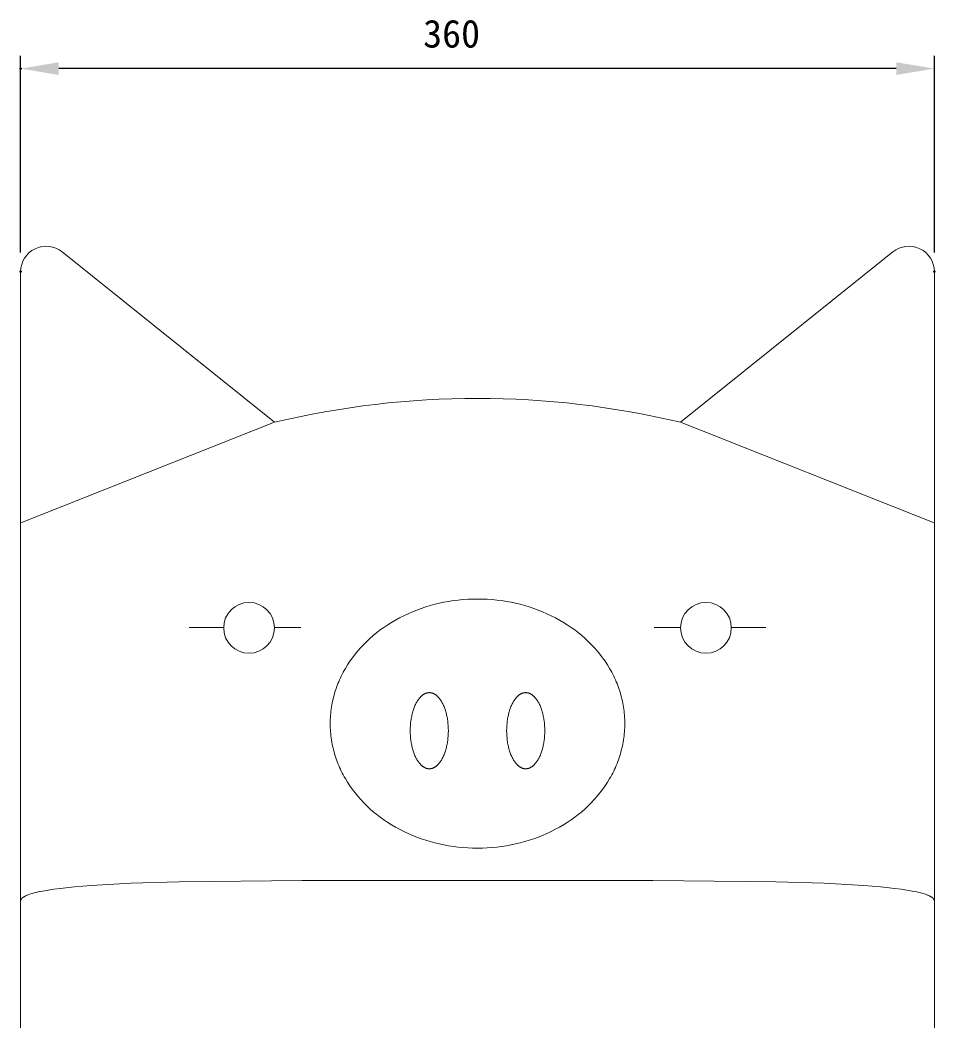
# Model space of a CAD drawing. Units: millimetres, scale not verified. Extents: x -203 to 203, y -143 to 143.
# Drawn here: x -122 to -50, y -61.1 to 17.8 of the extents above; entities that cross this region are included whole.
import ezdxf
from ezdxf.enums import TextEntityAlignment as Align

# ---------------------------------------------------------------- set-up
doc = ezdxf.new("R2010")
doc.units = ezdxf.units.MM
doc.header["$LTSCALE"] = 0.5
doc.header["$PDMODE"] = 32
doc.header["$PDSIZE"] = 0.1
doc.layers.add('0-1_DIMENSION_LINES$02_DIMENSI', color=7, linetype='Continuous', lineweight=25)
doc.layers.add('0-8_DIMENSION_LINES$03_LINES', color=7, linetype='Continuous', lineweight=18)
doc.layers.add('0-2_DEFPOINTS', color=7, linetype='Continuous')
doc.styles.add('ＭＳ ゴシック', font='')
doc.styles.get('ＭＳ ゴシック').set_extended_font_data('MS Gothic')

# ---------------------------------------------------------------- blocks, each defined once
blk = doc.blocks.new('D5')
at = {"layer": '0-1_DIMENSION_LINES$02_DIMENSI'}
for p, q in [((616, 939), (616, 970)), ((760, 939), (760, 970)), ((754, 968), (622, 968))]:
    blk.add_line(p, q, dxfattribs=at)
for points in [[(622, 969), (622, 967), (616, 968)], [(754, 967), (754, 969), (760, 968)]]:
    blk.add_solid(points, dxfattribs=at)
at = {"layer": '0-2_DEFPOINTS'}
for p in [(616, 968), (616, 936), (760, 936)]:
    blk.add_point(p, dxfattribs=at)
at = {"layer": '0-1_DIMENSION_LINES$02_DIMENSI', "style": 'ＭＳ ゴシック'}
blk.add_text('360', height=4.399, dxfattribs=at).set_placement((679.429, 970), align=Align.BOTTOM_LEFT)

msp = doc.modelspace()

# ---------------------------------------------------------------- linework, layer by layer
at = {"layer": '0-8_DIMENSION_LINES$03_LINES'}
for p, q in [((-118.7393, -0.4473), (-102, -13.8848)), ((-70, -13.8848), (-53.2607, -0.4473)), ((-122, -51.6184), (-122, -2)), ((-50, -2), (-50, -51.6184)), ((-102, -13.8848), (-121.9973, -21.8)), ((-70, -13.8848), (-50.0027, -21.8)), ((-106.0025, -30.0635), (-108.7273, -30.0635)), ((-99.9273, -30.0635), (-102.0029, -30.0635)), ((-72.0727, -30.0635), (-69.9971, -30.0635)), ((-65.9975, -30.0635), (-63.2727, -30.0635)), ((-122, -90.1333), (-122, -51.6184))]:
    msp.add_line(p, q, dxfattribs=at)
for points in [[(-91.8026, -29.133), (-91.4644, -28.9736), (-91.1229, -28.8246), (-90.7781, -28.6859), (-90.4301, -28.5574), (-90.0788, -28.4392), (-89.7243, -28.3313), (-89.3665, -28.2336), (-89.0055, -28.1463), (-88.6412, -28.0692), (-88.2736, -28.0024), (-87.9028, -27.9458), (-87.5288, -27.8996), (-87.1515, -27.8636), (-86.7709, -27.8379), (-86.3871, -27.8225), (-86, -27.8174), (-85.6129, -27.8225), (-85.2291, -27.8379), (-84.8485, -27.8636), (-84.4712, -27.8996), (-84.0972, -27.9458), (-83.7264, -28.0024), (-83.3588, -28.0692), (-82.9945, -28.1463), (-82.6335, -28.2336), (-82.2757, -28.3313), (-81.9212, -28.4392), (-81.5699, -28.5574), (-81.2219, -28.6859), (-80.8771, -28.8246), (-80.5356, -28.9736), (-80.1974, -29.133), (-79.8652, -29.3012), (-79.5419, -29.4769), (-79.2275, -29.6602), (-78.922, -29.851), (-78.6254, -30.0493), (-78.3377, -30.2551), (-78.0589, -30.4685)], [(-95.6439, -32.1726), (-95.4274, -31.9066), (-95.2019, -31.6481), (-94.9675, -31.3971), (-94.7243, -31.1537), (-94.4721, -30.9177), (-94.2111, -30.6893), (-93.9411, -30.4685), (-93.6623, -30.2551), (-93.3746, -30.0493), (-93.078, -29.851), (-92.7725, -29.6602), (-92.4581, -29.4769), (-92.1348, -29.3012), (-91.8026, -29.133)], [(-78.0589, -30.4685), (-77.7889, -30.6893), (-77.5279, -30.9177), (-77.2757, -31.1537), (-77.0325, -31.3971), (-76.7981, -31.6481), (-76.5726, -31.9066), (-76.3561, -32.1726), (-76.1484, -32.4462), (-75.9496, -32.7273), (-75.7613, -33.0135), (-75.5852, -33.3024), (-75.5017, -33.448), (-75.4212, -33.5942), (-75.3437, -33.7411), (-75.2693, -33.8886), (-75.198, -34.0369), (-75.1297, -34.1859), (-75.0644, -34.3355), (-75.0021, -34.4859), (-74.9429, -34.6369), (-74.8867, -34.7886), (-74.8336, -34.941), (-74.7835, -35.0941), (-74.7364, -35.2479), (-74.6924, -35.4023), (-74.6514, -35.5575), (-74.6134, -35.7133), (-74.5785, -35.8699), (-74.5466, -36.0271), (-74.5178, -36.185), (-74.4919, -36.3436), (-74.4692, -36.5029), (-74.4494, -36.6629), (-74.4327, -36.8235), (-74.4191, -36.9849), (-74.4084, -37.1469), (-74.4008, -37.3096), (-74.3963, -37.4731), (-74.3948, -37.6372)], [(-97.5308, -38.7715), (-97.5506, -38.6115), (-97.5673, -38.4508), (-97.5809, -38.2895), (-97.5916, -38.1274), (-97.5992, -37.9647), (-97.6037, -37.8013), (-97.6052, -37.6372), (-97.6037, -37.4731), (-97.5992, -37.3096), (-97.5916, -37.1469), (-97.5809, -36.9849), (-97.5673, -36.8235), (-97.5506, -36.6629), (-97.5308, -36.5029), (-97.5081, -36.3436), (-97.4822, -36.185), (-97.4534, -36.0271), (-97.4215, -35.8699), (-97.3866, -35.7133), (-97.3486, -35.5575), (-97.3076, -35.4023), (-97.2636, -35.2479), (-97.2165, -35.0941), (-97.1664, -34.941), (-97.1133, -34.7886), (-97.0571, -34.6369), (-96.9979, -34.4859), (-96.9356, -34.3355), (-96.8703, -34.1859), (-96.802, -34.0369), (-96.7307, -33.8886), (-96.6563, -33.7411), (-96.5788, -33.5942), (-96.4983, -33.448), (-96.4148, -33.3024), (-96.2387, -33.0135), (-96.0504, -32.7273), (-95.8516, -32.4462), (-95.6439, -32.1726)], [(-89.9711, -35.2168), (-89.9954, -35.2227), (-90.0197, -35.2293), (-90.0438, -35.2368), (-90.0678, -35.245), (-90.0917, -35.2541), (-90.1155, -35.2639), (-90.1392, -35.2745), (-90.1628, -35.2859), (-90.1863, -35.298), (-90.2097, -35.311), (-90.233, -35.3247), (-90.2561, -35.3392), (-90.2792, -35.3545), (-90.3022, -35.3706), (-90.325, -35.3875), (-90.3478, -35.4052), (-90.3704, -35.4236), (-90.393, -35.4429), (-90.4154, -35.4629), (-90.4377, -35.4837), (-90.46, -35.5053), (-90.4821, -35.5276), (-90.5041, -35.5508), (-90.526, -35.5747), (-90.5478, -35.5995), (-90.5694, -35.6249), (-90.5908, -35.6509), (-90.6326, -35.7045), (-90.6732, -35.7605), (-90.7127, -35.8188), (-90.751, -35.8794), (-90.7882, -35.9423), (-90.8242, -36.0075), (-90.8591, -36.0749), (-90.8929, -36.1447), (-90.9255, -36.2168), (-90.9569, -36.2912), (-90.9872, -36.3679), (-91.0163, -36.4468)], [(-89.0478, -35.5995), (-89.0696, -35.5747), (-89.0916, -35.5508), (-89.1136, -35.5276), (-89.1357, -35.5053), (-89.1579, -35.4837), (-89.1803, -35.4629), (-89.2027, -35.4429), (-89.2252, -35.4236), (-89.2479, -35.4052), (-89.2706, -35.3875), (-89.2935, -35.3706), (-89.3165, -35.3545), (-89.3395, -35.3392), (-89.3627, -35.3247), (-89.386, -35.311), (-89.4094, -35.298), (-89.4329, -35.2859), (-89.4565, -35.2745), (-89.4802, -35.2639), (-89.504, -35.2541), (-89.5279, -35.245), (-89.5519, -35.2368), (-89.576, -35.2293), (-89.6002, -35.2227), (-89.6246, -35.2168), (-89.649, -35.2117), (-89.6736, -35.2074), (-89.6982, -35.2038), (-89.723, -35.2011), (-89.7478, -35.1991), (-89.7728, -35.1979), (-89.7978, -35.1975), (-89.8229, -35.1979), (-89.8479, -35.1991), (-89.8727, -35.2011), (-89.8975, -35.2038), (-89.9221, -35.2074), (-89.9467, -35.2117), (-89.9711, -35.2168)], [(-82.9522, -35.5995), (-82.9304, -35.5747), (-82.9084, -35.5508), (-82.8864, -35.5276), (-82.8643, -35.5053), (-82.8421, -35.4837), (-82.8197, -35.4629), (-82.7973, -35.4429), (-82.7748, -35.4236), (-82.7521, -35.4052), (-82.7294, -35.3875), (-82.7065, -35.3706), (-82.6835, -35.3545), (-82.6605, -35.3392), (-82.6373, -35.3247), (-82.614, -35.311), (-82.5906, -35.298), (-82.5671, -35.2859), (-82.5435, -35.2745), (-82.5198, -35.2639), (-82.496, -35.2541), (-82.4721, -35.245), (-82.4481, -35.2368), (-82.424, -35.2293), (-82.3998, -35.2227), (-82.3754, -35.2168), (-82.351, -35.2117), (-82.3264, -35.2074), (-82.3018, -35.2038), (-82.277, -35.2011), (-82.2522, -35.1991), (-82.2272, -35.1979), (-82.2022, -35.1975), (-82.1771, -35.1979), (-82.1521, -35.1991), (-82.1273, -35.2011), (-82.1025, -35.2038), (-82.0779, -35.2074), (-82.0533, -35.2117), (-82.0289, -35.2168)], [(-82.0289, -35.2168), (-82.0046, -35.2227), (-81.9803, -35.2293), (-81.9562, -35.2368), (-81.9322, -35.245), (-81.9083, -35.2541), (-81.8845, -35.2639), (-81.8608, -35.2745), (-81.8372, -35.2859), (-81.8137, -35.298), (-81.7903, -35.311), (-81.767, -35.3247), (-81.7439, -35.3392), (-81.7208, -35.3545), (-81.6978, -35.3706), (-81.675, -35.3875), (-81.6522, -35.4052), (-81.6296, -35.4236), (-81.607, -35.4429), (-81.5846, -35.4629), (-81.5623, -35.4837), (-81.54, -35.5053), (-81.5179, -35.5276), (-81.4959, -35.5508), (-81.474, -35.5747), (-81.4522, -35.5995), (-81.4306, -35.6249), (-81.4092, -35.6509), (-81.3674, -35.7045), (-81.3268, -35.7605), (-81.2873, -35.8188), (-81.249, -35.8794), (-81.2118, -35.9423), (-81.1758, -36.0075), (-81.1409, -36.0749), (-81.1071, -36.1447), (-81.0745, -36.2168), (-81.0431, -36.2912), (-81.0128, -36.3679), (-80.9837, -36.4468)], [(-88.7028, -36.1447), (-88.7365, -36.0749), (-88.7714, -36.0075), (-88.8075, -35.9423), (-88.8447, -35.8794), (-88.883, -35.8188), (-88.9225, -35.7605), (-88.9631, -35.7045), (-89.0049, -35.6509), (-89.0262, -35.6249), (-89.0478, -35.5995)], [(-88.7365, -40.3201), (-88.7028, -40.2504), (-88.6702, -40.1783), (-88.6388, -40.1039), (-88.6085, -40.0272), (-88.5793, -39.9483), (-88.5513, -39.867), (-88.5245, -39.7834), (-88.4988, -39.6975), (-88.4745, -39.6101), (-88.4517, -39.5218), (-88.4305, -39.4327), (-88.4109, -39.3427), (-88.3928, -39.2519), (-88.3763, -39.1603), (-88.3614, -39.0678), (-88.3481, -38.9745), (-88.3261, -38.7853), (-88.3104, -38.5927), (-88.301, -38.3968), (-88.2978, -38.1975), (-88.301, -37.9983), (-88.3104, -37.8023), (-88.3261, -37.6098), (-88.3481, -37.4206), (-88.3614, -37.3273), (-88.3763, -37.2348), (-88.3928, -37.1432), (-88.4109, -37.0523), (-88.4305, -36.9624), (-88.4517, -36.8733), (-88.4745, -36.785), (-88.4988, -36.6975), (-88.5245, -36.6117), (-88.5513, -36.5281), (-88.5793, -36.4468), (-88.6085, -36.3679), (-88.6388, -36.2912), (-88.6702, -36.2168), (-88.7028, -36.1447)], [(-83.2635, -40.3201), (-83.2972, -40.2504), (-83.3298, -40.1783), (-83.3612, -40.1039), (-83.3915, -40.0272), (-83.4207, -39.9483), (-83.4487, -39.867), (-83.4755, -39.7834), (-83.5012, -39.6975), (-83.5255, -39.6101), (-83.5483, -39.5218), (-83.5695, -39.4327), (-83.5891, -39.3427), (-83.6072, -39.2519), (-83.6237, -39.1603), (-83.6386, -39.0678), (-83.6519, -38.9745), (-83.6739, -38.7853), (-83.6896, -38.5927), (-83.699, -38.3968), (-83.7022, -38.1975), (-83.699, -37.9983), (-83.6896, -37.8023), (-83.6739, -37.6098), (-83.6519, -37.4206), (-83.6386, -37.3273), (-83.6237, -37.2348), (-83.6072, -37.1432), (-83.5891, -37.0523), (-83.5695, -36.9624), (-83.5483, -36.8733), (-83.5255, -36.785), (-83.5012, -36.6975), (-83.4755, -36.6117), (-83.4487, -36.5281), (-83.4207, -36.4468), (-83.3915, -36.3679), (-83.3612, -36.2912), (-83.3298, -36.2168), (-83.2972, -36.1447)], [(-83.2972, -36.1447), (-83.2635, -36.0749), (-83.2286, -36.0075), (-83.1925, -35.9423), (-83.1553, -35.8794), (-83.117, -35.8188), (-83.0775, -35.7605), (-83.0369, -35.7045), (-82.9951, -35.6509), (-82.9738, -35.6249), (-82.9522, -35.5995)], [(-91.0163, -36.4468), (-91.0443, -36.5281), (-91.0712, -36.6117), (-91.0969, -36.6975), (-91.1212, -36.785), (-91.144, -36.8733), (-91.1652, -36.9624), (-91.1848, -37.0523), (-91.2029, -37.1432), (-91.2193, -37.2348), (-91.2343, -37.3273), (-91.2476, -37.4206), (-91.2696, -37.6098), (-91.2853, -37.8023), (-91.2947, -37.9983), (-91.2978, -38.1975), (-91.2947, -38.3968), (-91.2853, -38.5927), (-91.2696, -38.7853), (-91.2476, -38.9745), (-91.2343, -39.0678), (-91.2193, -39.1603), (-91.2029, -39.2519), (-91.1848, -39.3427), (-91.1652, -39.4327), (-91.144, -39.5218), (-91.1212, -39.6101), (-91.0969, -39.6975), (-91.0712, -39.7834), (-91.0443, -39.867), (-91.0163, -39.9483), (-90.9872, -40.0272), (-90.9569, -40.1039), (-90.9255, -40.1783), (-90.8929, -40.2504), (-90.8591, -40.3201), (-90.8242, -40.3876), (-90.7882, -40.4528), (-90.751, -40.5157), (-90.7127, -40.5763)], [(-80.9837, -36.4468), (-80.9557, -36.5281), (-80.9288, -36.6117), (-80.9031, -36.6975), (-80.8788, -36.785), (-80.856, -36.8733), (-80.8348, -36.9624), (-80.8152, -37.0523), (-80.7971, -37.1432), (-80.7807, -37.2348), (-80.7657, -37.3273), (-80.7524, -37.4206), (-80.7304, -37.6098), (-80.7147, -37.8023), (-80.7053, -37.9983), (-80.7022, -38.1975), (-80.7053, -38.3968), (-80.7147, -38.5927), (-80.7304, -38.7853), (-80.7524, -38.9745), (-80.7657, -39.0678), (-80.7807, -39.1603), (-80.7971, -39.2519), (-80.8152, -39.3427), (-80.8348, -39.4327), (-80.856, -39.5218), (-80.8788, -39.6101), (-80.9031, -39.6975), (-80.9288, -39.7834), (-80.9557, -39.867), (-80.9837, -39.9483), (-81.0128, -40.0272), (-81.0431, -40.1039), (-81.0745, -40.1783), (-81.1071, -40.2504), (-81.1409, -40.3201), (-81.1758, -40.3876), (-81.2118, -40.4528), (-81.249, -40.5157), (-81.2873, -40.5763)], [(-74.3948, -37.6372), (-74.3963, -37.8013), (-74.4008, -37.9647), (-74.4084, -38.1274), (-74.4191, -38.2895), (-74.4327, -38.4508), (-74.4494, -38.6115), (-74.4692, -38.7715), (-74.4919, -38.9307), (-74.5178, -39.0893), (-74.5466, -39.2472), (-74.5785, -39.4045), (-74.6134, -39.561), (-74.6514, -39.7168), (-74.6924, -39.872), (-74.7364, -40.0265), (-74.7835, -40.1802), (-74.8336, -40.3333), (-74.8867, -40.4857), (-74.9429, -40.6375), (-75.0021, -40.7885), (-75.0644, -40.9388), (-75.1297, -41.0885), (-75.198, -41.2374), (-75.2693, -41.3857), (-75.3437, -41.5333), (-75.4212, -41.6802), (-75.5017, -41.8264), (-75.5852, -41.9719), (-75.7613, -42.2609), (-75.9496, -42.5471), (-76.1484, -42.8281), (-76.3561, -43.1017), (-76.5726, -43.3677), (-76.7981, -43.6262), (-77.0325, -43.8772), (-77.2757, -44.1207), (-77.5279, -44.3566), (-77.7889, -44.585), (-78.0589, -44.8059)], [(-91.8026, -46.1414), (-92.1348, -45.9732), (-92.4581, -45.7974), (-92.7725, -45.6142), (-93.078, -45.4234), (-93.3746, -45.2251), (-93.6623, -45.0192), (-93.9411, -44.8059), (-94.2111, -44.585), (-94.4721, -44.3566), (-94.7243, -44.1207), (-94.9675, -43.8772), (-95.2019, -43.6262), (-95.4274, -43.3677), (-95.6439, -43.1017), (-95.8516, -42.8281), (-96.0504, -42.5471), (-96.2387, -42.2609), (-96.4148, -41.9719), (-96.4983, -41.8264), (-96.5788, -41.6802), (-96.6563, -41.5333), (-96.7307, -41.3857), (-96.802, -41.2374), (-96.8703, -41.0885), (-96.9356, -40.9388), (-96.9979, -40.7885), (-97.0571, -40.6375), (-97.1133, -40.4857), (-97.1664, -40.3333), (-97.2165, -40.1802), (-97.2636, -40.0265), (-97.3076, -39.872), (-97.3486, -39.7168), (-97.3866, -39.561), (-97.4215, -39.4045), (-97.4534, -39.2472), (-97.4822, -39.0893), (-97.5081, -38.9307), (-97.5308, -38.7715)], [(-90.7127, -40.5763), (-90.6732, -40.6346), (-90.6326, -40.6905), (-90.5908, -40.7442), (-90.5694, -40.7702), (-90.5478, -40.7956), (-90.526, -40.8203), (-90.5041, -40.8443), (-90.4821, -40.8674), (-90.46, -40.8898), (-90.4377, -40.9114), (-90.4154, -40.9322), (-90.393, -40.9522), (-90.3704, -40.9715), (-90.3478, -40.9899), (-90.325, -41.0076), (-90.3022, -41.0244), (-90.2792, -41.0405), (-90.2561, -41.0558), (-90.233, -41.0704), (-90.2097, -41.0841), (-90.1863, -41.0971), (-90.1628, -41.1092), (-90.1392, -41.1206), (-90.1155, -41.1312), (-90.0917, -41.141), (-90.0678, -41.15), (-90.0438, -41.1583), (-90.0197, -41.1657), (-89.9954, -41.1724), (-89.9711, -41.1783), (-89.9467, -41.1834), (-89.9221, -41.1877), (-89.8975, -41.1913), (-89.8727, -41.194), (-89.8479, -41.196), (-89.8229, -41.1971), (-89.7978, -41.1975), (-89.7728, -41.1971), (-89.7478, -41.196)], [(-89.7478, -41.196), (-89.723, -41.194), (-89.6982, -41.1913), (-89.6736, -41.1877), (-89.649, -41.1834), (-89.6246, -41.1783), (-89.6002, -41.1724), (-89.576, -41.1657), (-89.5519, -41.1583), (-89.5279, -41.15), (-89.504, -41.141), (-89.4802, -41.1312), (-89.4565, -41.1206), (-89.4329, -41.1092), (-89.4094, -41.0971), (-89.386, -41.0841), (-89.3627, -41.0704), (-89.3395, -41.0558), (-89.3165, -41.0405), (-89.2935, -41.0244), (-89.2706, -41.0076), (-89.2479, -40.9899), (-89.2252, -40.9715), (-89.2027, -40.9522), (-89.1803, -40.9322), (-89.1579, -40.9114), (-89.1357, -40.8898), (-89.1136, -40.8674), (-89.0916, -40.8443), (-89.0696, -40.8203), (-89.0478, -40.7956), (-89.0262, -40.7702), (-89.0049, -40.7442), (-88.9631, -40.6905), (-88.9225, -40.6346), (-88.883, -40.5763), (-88.8447, -40.5157), (-88.8075, -40.4528), (-88.7714, -40.3876), (-88.7365, -40.3201)], [(-82.2522, -41.196), (-82.277, -41.194), (-82.3018, -41.1913), (-82.3264, -41.1877), (-82.351, -41.1834), (-82.3754, -41.1783), (-82.3998, -41.1724), (-82.424, -41.1657), (-82.4481, -41.1583), (-82.4721, -41.15), (-82.496, -41.141), (-82.5198, -41.1312), (-82.5435, -41.1206), (-82.5671, -41.1092), (-82.5906, -41.0971), (-82.614, -41.0841), (-82.6373, -41.0704), (-82.6605, -41.0558), (-82.6835, -41.0405), (-82.7065, -41.0244), (-82.7294, -41.0076), (-82.7521, -40.9899), (-82.7748, -40.9715), (-82.7973, -40.9522), (-82.8197, -40.9322), (-82.8421, -40.9114), (-82.8643, -40.8898), (-82.8864, -40.8674), (-82.9084, -40.8443), (-82.9304, -40.8203), (-82.9522, -40.7956), (-82.9738, -40.7702), (-82.9951, -40.7442), (-83.0369, -40.6905), (-83.0775, -40.6346), (-83.117, -40.5763), (-83.1553, -40.5157), (-83.1925, -40.4528), (-83.2286, -40.3876), (-83.2635, -40.3201)], [(-81.2873, -40.5763), (-81.3268, -40.6346), (-81.3674, -40.6905), (-81.4092, -40.7442), (-81.4306, -40.7702), (-81.4522, -40.7956), (-81.474, -40.8203), (-81.4959, -40.8443), (-81.5179, -40.8674), (-81.54, -40.8898), (-81.5623, -40.9114), (-81.5846, -40.9322), (-81.607, -40.9522), (-81.6296, -40.9715), (-81.6522, -40.9899), (-81.675, -41.0076), (-81.6978, -41.0244), (-81.7208, -41.0405), (-81.7439, -41.0558), (-81.767, -41.0704), (-81.7903, -41.0841), (-81.8137, -41.0971), (-81.8372, -41.1092), (-81.8608, -41.1206), (-81.8845, -41.1312), (-81.9083, -41.141), (-81.9322, -41.15), (-81.9562, -41.1583), (-81.9803, -41.1657), (-82.0046, -41.1724), (-82.0289, -41.1783), (-82.0533, -41.1834), (-82.0779, -41.1877), (-82.1025, -41.1913), (-82.1273, -41.194), (-82.1521, -41.196), (-82.1771, -41.1971), (-82.2022, -41.1975), (-82.2272, -41.1971), (-82.2522, -41.196)], [(-78.0589, -44.8059), (-78.3377, -45.0192), (-78.6254, -45.2251), (-78.922, -45.4234), (-79.2275, -45.6142), (-79.5419, -45.7974), (-79.8652, -45.9732), (-80.1974, -46.1414), (-80.5356, -46.3007), (-80.8771, -46.4497), (-81.2219, -46.5885), (-81.5699, -46.7169), (-81.9212, -46.8351), (-82.2757, -46.9431), (-82.6335, -47.0407), (-82.9945, -47.1281), (-83.3588, -47.2052), (-83.7264, -47.272), (-84.0972, -47.3285), (-84.4712, -47.3748), (-84.8485, -47.4107), (-85.2291, -47.4364), (-85.6129, -47.4518), (-86, -47.457), (-86.3871, -47.4518), (-86.7709, -47.4364), (-87.1515, -47.4107), (-87.5288, -47.3748), (-87.9028, -47.3285), (-88.2736, -47.272), (-88.6412, -47.2052), (-89.0055, -47.1281), (-89.3665, -47.0407), (-89.7243, -46.9431), (-90.0788, -46.8351), (-90.4301, -46.7169), (-90.7781, -46.5885), (-91.1229, -46.4497), (-91.4644, -46.3007), (-91.8026, -46.1414)], [(-120.9379, -50.9878), (-120.7807, -50.9487), (-120.6127, -50.9104), (-120.2442, -50.8361), (-119.8324, -50.765), (-119.3772, -50.697), (-118.8787, -50.6322), (-117.7515, -50.5121), (-116.4509, -50.4046), (-113.3296, -50.2276), (-109.5146, -50.1012), (-99.8038, -50), (-72.1962, -50), (-62.4854, -50.1012), (-58.6704, -50.2276), (-55.5491, -50.4046), (-54.2485, -50.5121), (-53.1213, -50.6322), (-52.6228, -50.697), (-52.1676, -50.765), (-51.7558, -50.8361), (-51.3873, -50.9104), (-51.2193, -50.9487), (-51.0621, -50.9878), (-50.9158, -51.0277), (-50.7803, -51.0684), (-50.6557, -51.1099), (-50.5974, -51.1309), (-50.5419, -51.1522), (-50.4891, -51.1736), (-50.4389, -51.1952), (-50.3915, -51.2171), (-50.3468, -51.2391), (-50.3048, -51.2613), (-50.2655, -51.2838), (-50.2469, -51.295), (-50.229, -51.3064), (-50.2117, -51.3178), (-50.1951, -51.3292), (-50.1792, -51.3407)], [(-122, -51.6184), (-121.9997, -51.6058), (-121.9986, -51.5932), (-121.997, -51.5807), (-121.9946, -51.5682), (-121.9915, -51.5558), (-121.9878, -51.5434), (-121.9834, -51.5311), (-121.9783, -51.5189), (-121.9726, -51.5066), (-121.9661, -51.4945), (-121.959, -51.4823), (-121.9512, -51.4703), (-121.9428, -51.4582), (-121.9336, -51.4462), (-121.9238, -51.4343), (-121.9133, -51.4224), (-121.9021, -51.4106), (-121.8903, -51.3988), (-121.8777, -51.3871), (-121.8645, -51.3754), (-121.8506, -51.3638), (-121.8361, -51.3522), (-121.8208, -51.3407), (-121.8049, -51.3292), (-121.7883, -51.3178), (-121.771, -51.3064), (-121.7531, -51.295), (-121.7345, -51.2838), (-121.6952, -51.2613), (-121.6532, -51.2391), (-121.6085, -51.2171), (-121.5611, -51.1952), (-121.5109, -51.1736), (-121.4581, -51.1522), (-121.4026, -51.1309), (-121.3443, -51.1099), (-121.2197, -51.0684), (-121.0842, -51.0277), (-120.9379, -50.9878)], [(-50.1792, -51.3407), (-50.1639, -51.3522), (-50.1494, -51.3638), (-50.1355, -51.3754), (-50.1223, -51.3871), (-50.1097, -51.3988), (-50.0979, -51.4106), (-50.0867, -51.4224), (-50.0762, -51.4343), (-50.0664, -51.4462), (-50.0572, -51.4582), (-50.0488, -51.4703), (-50.041, -51.4823), (-50.0339, -51.4945), (-50.0274, -51.5066), (-50.0217, -51.5189), (-50.0166, -51.5311), (-50.0122, -51.5434), (-50.0085, -51.5558), (-50.0054, -51.5682), (-50.003, -51.5807), (-50.0014, -51.5932), (-50.0003, -51.6058), (-50, -51.6184), (-50, -90.1333)]]:
    msp.add_lwpolyline(points, dxfattribs=at)
for centre in [(-104.0027, -30.0887), (-67.9973, -30.0887)]:
    msp.add_circle(centre, 2, dxfattribs=at)
for centre, radius, start, end in [((-120, -2), 2, 50.92585, 180), ((-52, -2), 2, 0, 129.07415), ((-86, -80.855), 68.855, 76.56321, 103.43679)]:
    msp.add_arc(centre, radius, start, end, dxfattribs=at)

# ---------------------------------------------------------------- block references
at = {"layer": '0-1_DIMENSION_LINES$02_DIMENSI', "xscale": 0.5, "yscale": 0.5}
msp.add_blockref('D5', (-430, -470), dxfattribs=at)

doc.saveas('drawing.dxf')
